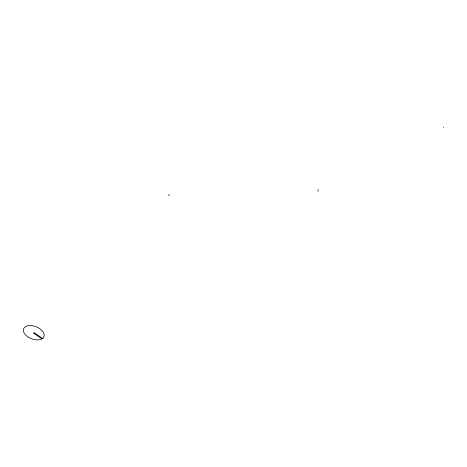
<?xml version="1.0" encoding="UTF-8"?>
<svg xmlns="http://www.w3.org/2000/svg" width="467" height="467" viewBox="0 0 467 467"><rect width="100%" height="100%" fill="white"/><g stroke="black" fill="none" stroke-linecap="round" stroke-linejoin="round"><path stroke-width="0.7" d="M317.934 191.312L318.12 189.62M443.463 127.473L443.65 127.094M168.237 195.276L169.539 194.768M42.555 338.441L34.056 332.586L33.461 332.994L41.954 338.844M42.993 338.085L41.429 339.141A10.91 6.439 21.3 0 1 24.109 332.953A10.91 6.439 21.3 0 1 34.266 326.118A10.91 6.439 21.3 0 1 42.993 338.085"/></g></svg>
